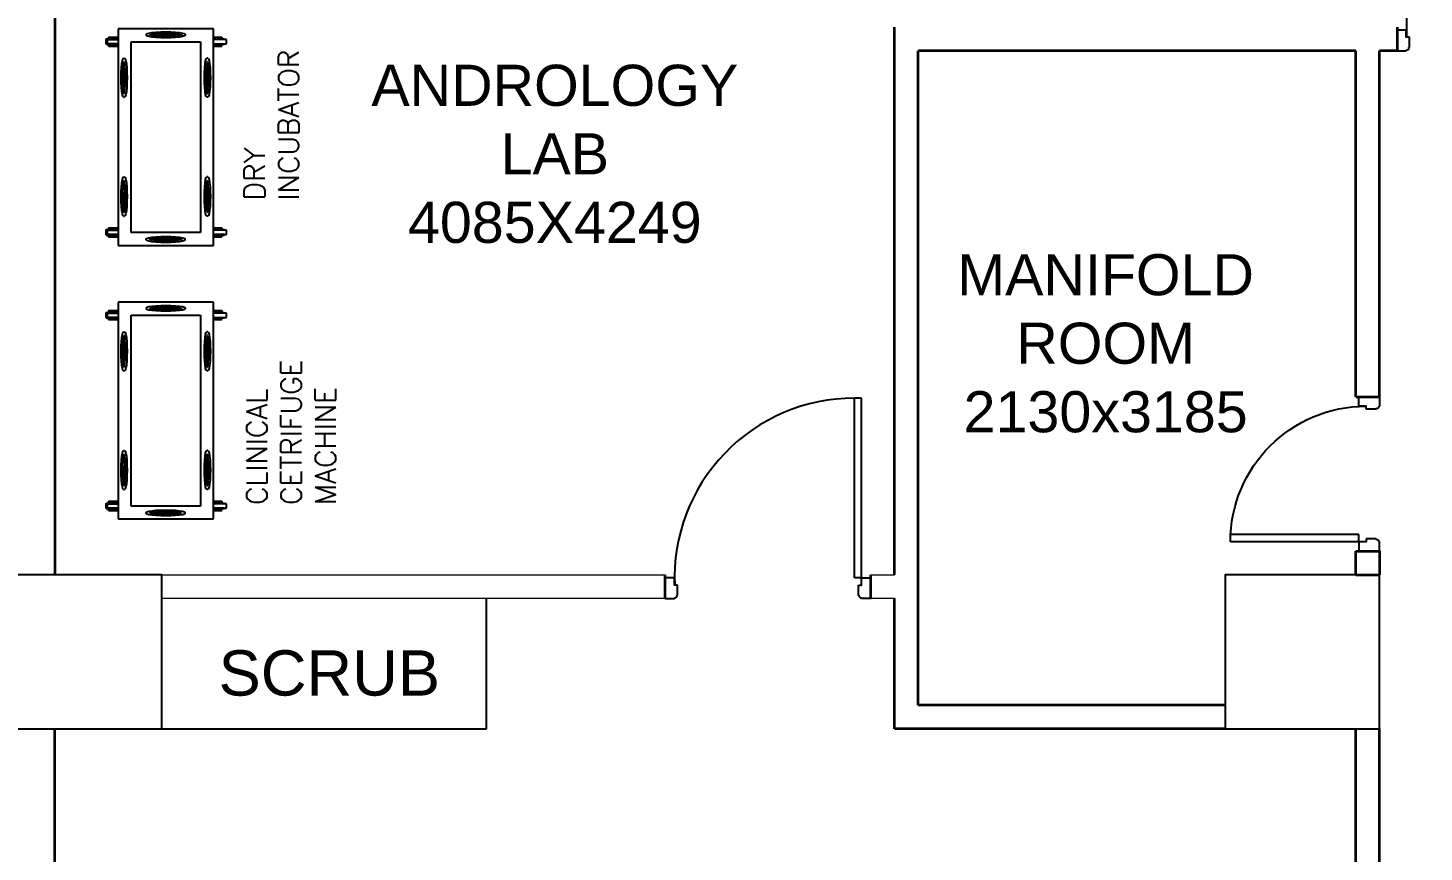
# Model space of a CAD drawing. Extents: x 3485972 to 3601240, y -673889 to -591207.
# Drawn here: x 3492614 to 3499408, y -602905 to -598894 of the extents above; entities that cross this region are included whole.
import ezdxf

# ---------------------------------------------------------------- set-up
doc = ezdxf.new("R2010")
doc.units = 0
doc.header["$LTSCALE"] = 6
doc.header["$MEASUREMENT"] = 0
for name, color, linetype in [('COL', 5, 'CONTINUOUS'), ('DOOR', 44, 'CONTINUOUS'), ('equipment desc', 50, 'CONTINUOUS'), ('furniture', 33, 'CONTINUOUS'), ('medical equipment', 4, 'CONTINUOUS'), ('TEXT', 181, 'CONTINUOUS')]:
    doc.layers.add(name, color=color, linetype=linetype)
doc.layers.add('WALL', color=8, linetype='CONTINUOUS', lineweight=35)
doc.styles.add('ARIAL', font='arial.ttf')
doc.styles.get("Standard").update_dxf_attribs({"font": 'SIMPLEX'})

# ---------------------------------------------------------------- blocks, each defined once
blk = doc.blocks.new('A$C19B8274B')
at = {"layer": 'DOOR'}
for p, q in [((-45, 925), (-80, 925)), ((-80, 50), (-80, 925)), ((-45, 50), (-45, 925)), ((-45, 50), (-80, 50)), ((-955, -50), (-955, -47.5)), ((-940, -35), (-942.5, -35)), ((-60, -35), (-57.5, -35)), ((-45, -50), (-45, -47.5))]:
    blk.add_line(p, q, dxfattribs=at)
for points in [[(-940, 15), (-955, 15), (-955, 50), (-1000, 50), (-1000, -50), (-955, -50)], [(-940, -35), (-940, 15)], [(-60, 15), (-45, 15), (-45, 50), (0, 50), (0, -50), (-45, -50)], [(-60, -35), (-60, 15)]]:
    blk.add_lwpolyline(points, dxfattribs=at)
at = {"layer": 'DOOR', "color": 145}
blk.add_arc((-80, 50), 875, 90, 182.29244, dxfattribs=at)
at = {"layer": 'DOOR'}
for centre, start, end in [((-955, -35), 270, 0), ((-45, -35), 180, 270)]:
    blk.add_arc(centre, 12.5, start, end, dxfattribs=at)
blk = doc.blocks.new('750')
at = {"layer": 'DOOR'}
for p, q in [((-50, 705), (-47.5, 705)), ((-35, 690), (-35, 692.5)), ((50, 45), (50, 80)), ((50, 80), (675, 80)), ((675, 45), (675, 80)), ((-50, 45), (-47.5, 45)), ((-35, 60), (-35, 57.5)), ((50, 45), (675, 45))]:
    blk.add_line(p, q, dxfattribs=at)
for points in [[(15, 690), (15, 705), (50, 705), (50, 750), (-50, 750), (-50, 705)], [(-35, 690), (15, 690)], [(15, 60), (15, 45), (50, 45), (50, 0), (-50, 0), (-50, 45)], [(-35, 60), (15, 60)]]:
    blk.add_lwpolyline(points, dxfattribs=at)
for centre, start, end in [((-35, 705), 180, 270), ((-35, 45), 90, 180)]:
    blk.add_arc(centre, 12.5, start, end, dxfattribs=at)
at = {"layer": 'DOOR', "color": 145}
blk.add_arc((15, 45), 660, 0, 90, dxfattribs=at)

msp = doc.modelspace()

# ---------------------------------------------------------------- linework, layer by layer
at = {"layer": 'COL'}
for points in [[(3492515.7, -602305), (3493265.7, -602305), (3493265.7, -601555), (3492515.7, -601555)], [(3499190.7, -602305), (3499190.7, -601555), (3498440.7, -601555), (3498440.7, -602305)]]:
    msp.add_lwpolyline(points, close=True, dxfattribs=at)
at = {"layer": 'furniture', "linetype": 'Continuous'}
for p, q in [((3494845.7, -602305), (3494845.7, -601670)), ((3493265.7, -602305), (3494845.7, -602305))]:
    msp.add_line(p, q, dxfattribs=at)
at = {"layer": 'medical equipment'}
for p, q in [((3493006.5, -598938.6), (3493006.5, -598947.5)), ((3493006.5, -598938.6), (3493052.9, -598938.6)), ((3493516.9, -598898.5), (3493052.9, -598898.5)), ((3493052.9, -598898.5), (3493052.9, -598938.6)), ((3493052.9, -598938.6), (3493052.9, -598947.5)), ((3493189.8, -598925.2), (3493193.1, -598922.2)), ((3493189.8, -598925.2), (3493189.8, -598930.5)), ((3493193.1, -598933.5), (3493189.8, -598930.5)), ((3493193.1, -598922.2), (3493202.5, -598919.3)), ((3493202.5, -598936.4), (3493193.1, -598933.5)), ((3493202.5, -598919.3), (3493217.6, -598916.8)), ((3493217.6, -598938.8), (3493202.5, -598936.4)), ((3493205.8, -598930.5), (3493208.5, -598927.9)), ((3493208.5, -598927.9), (3493208.7, -598927.8)), ((3493208.7, -598927.8), (3493216.4, -598925.5)), ((3493216.4, -598930.2), (3493208.7, -598927.8)), ((3493216.4, -598925.5), (3493218.2, -598925.2)), ((3493229, -598932.2), (3493216.4, -598930.2)), ((3493217.6, -598916.8), (3493237.3, -598915)), ((3493237.3, -598940.7), (3493217.6, -598938.8)), ((3493218.2, -598925.2), (3493229, -598923.5)), ((3493229, -598927), (3493218.2, -598925.2)), ((3493229, -598923.5), (3493245.3, -598921.9)), ((3493245.3, -598928.6), (3493229, -598927)), ((3493245.3, -598933.8), (3493229, -598932.2)), ((3493237.3, -598915), (3493260.3, -598913.8)), ((3493260.3, -598941.9), (3493237.3, -598940.7)), ((3493245.3, -598921.9), (3493264.4, -598920.9)), ((3493264.4, -598929.5), (3493245.3, -598928.6)), ((3493264.4, -598934.8), (3493245.3, -598933.8)), ((3493260.3, -598913.8), (3493284.9, -598913.4)), ((3493264.4, -598920.9), (3493284.9, -598920.6)), ((3493284.9, -598929.9), (3493264.4, -598929.5)), ((3493284.9, -598935.1), (3493264.4, -598934.8)), ((3493284.9, -598913.4), (3493309.5, -598913.8)), ((3493284.9, -598920.6), (3493305.3, -598920.9)), ((3493305.3, -598929.5), (3493284.9, -598929.9)), ((3493305.3, -598934.8), (3493284.9, -598935.1)), ((3493305.3, -598920.9), (3493324.4, -598921.9)), ((3493324.4, -598928.6), (3493305.3, -598929.5)), ((3493324.4, -598933.8), (3493305.3, -598934.8)), ((3493309.5, -598913.8), (3493332.4, -598915)), ((3493332.4, -598940.7), (3493309.5, -598941.9)), ((3493324.4, -598921.9), (3493340.8, -598923.5)), ((3493340.8, -598927), (3493324.4, -598928.6)), ((3493340.8, -598932.2), (3493324.4, -598933.8)), ((3493332.4, -598915), (3493352.1, -598916.8)), ((3493352.1, -598938.8), (3493332.4, -598940.7)), ((3493340.8, -598923.5), (3493351.6, -598925.2)), ((3493351.6, -598925.2), (3493340.8, -598927)), ((3493353.4, -598930.2), (3493340.8, -598932.2)), ((3493351.6, -598925.2), (3493353.4, -598925.5)), ((3493352.1, -598916.8), (3493367.2, -598919.3)), ((3493367.2, -598936.4), (3493352.1, -598938.8)), ((3493353.4, -598925.5), (3493361.1, -598927.8)), ((3493361.1, -598927.8), (3493353.4, -598930.2)), ((3493361.1, -598927.8), (3493361.3, -598927.9)), ((3493361.3, -598927.9), (3493364, -598930.5)), ((3493367.2, -598919.3), (3493376.7, -598922.2)), ((3493376.7, -598933.5), (3493367.2, -598936.4)), ((3493376.7, -598922.2), (3493379.9, -598925.2)), ((3493379.9, -598930.5), (3493376.7, -598933.5)), ((3493379.9, -598925.2), (3493379.9, -598930.5)), ((3493516.9, -598938.6), (3493516.9, -598898.5)), ((3493516.9, -598947.5), (3493516.9, -598938.6)), ((3493516.9, -598938.6), (3493557.5, -598938.6)), ((3493557.5, -598938.6), (3493557.5, -598947.5)), ((3492995.2, -598974), (3492995.2, -598947.5)), ((3492995.2, -598947.5), (3493006.5, -598947.5)), ((3492995.2, -598974), (3493006.5, -598974)), ((3493000.2, -598951.3), (3493000.2, -598972.4)), ((3493000.2, -598951.3), (3493052.9, -598951.3)), ((3493052.9, -598972.4), (3493000.2, -598972.4)), ((3493052.9, -598947.5), (3493006.5, -598947.5)), ((3493006.5, -598982.9), (3493006.5, -598974)), ((3493006.5, -598974), (3493052.9, -598974)), ((3493006.5, -598982.9), (3493052.9, -598982.9)), ((3493052.9, -598947.5), (3493052.9, -598951.3)), ((3493052.9, -598951.3), (3493052.9, -598972.4)), ((3493052.9, -598972.4), (3493052.9, -598974)), ((3493052.9, -598974), (3493052.9, -598982.9)), ((3493052.9, -598982.9), (3493052.9, -599866.5)), ((3493116.2, -598961.8), (3493453.6, -598961.8)), ((3493116.2, -599889.7), (3493116.2, -598961.8)), ((3493284.9, -598942.3), (3493260.3, -598941.9)), ((3493309.5, -598941.9), (3493284.9, -598942.3)), ((3493453.6, -598961.8), (3493453.6, -599889.7)), ((3493516.9, -598951.3), (3493516.9, -598947.5)), ((3493557.5, -598947.5), (3493516.9, -598947.5)), ((3493516.9, -598972.4), (3493516.9, -598951.3)), ((3493568.8, -598951.3), (3493516.9, -598951.3)), ((3493516.9, -598974), (3493516.9, -598972.4)), ((3493516.9, -598972.4), (3493568.8, -598972.4)), ((3493516.9, -598982.9), (3493516.9, -598974)), ((3493516.9, -598974), (3493557.5, -598974)), ((3493516.9, -599866.5), (3493516.9, -598982.9)), ((3493516.9, -598982.9), (3493557.5, -598982.9)), ((3493557.5, -598947.5), (3493568.8, -598947.5)), ((3493557.5, -598982.9), (3493557.5, -598974)), ((3493557.5, -598974), (3493568.8, -598974)), ((3493568.8, -598951.3), (3493568.8, -598947.5)), ((3493580.1, -598951.3), (3493568.8, -598951.3)), ((3493568.8, -598974), (3493568.8, -598972.4)), ((3493568.8, -598972.4), (3493580.1, -598972.4)), ((3493580.1, -598972.4), (3493580.1, -598951.3)), ((3493069.3, -599089.2), (3493071.2, -599069.5)), ((3493071.2, -599069.5), (3493073.7, -599054.5)), ((3493073.7, -599054.5), (3493076.5, -599045)), ((3493076.5, -599045), (3493079.6, -599041.8)), ((3493077.8, -599080.9), (3493079.6, -599070.1)), ((3493079.6, -599041.8), (3493084.8, -599041.8)), ((3493079.6, -599070.1), (3493079.9, -599068.3)), ((3493079.6, -599070.1), (3493081.3, -599080.9)), ((3493079.9, -599068.3), (3493082.2, -599060.6)), ((3493082.2, -599060.6), (3493082.3, -599060.4)), ((3493084.5, -599068.3), (3493082.2, -599060.6)), ((3493084.8, -599057.7), (3493082.3, -599060.4)), ((3493084.5, -599068.3), (3493086.6, -599080.9)), ((3493084.8, -599041.8), (3493087.9, -599045)), ((3493087.9, -599045), (3493090.7, -599054.5)), ((3493090.7, -599054.5), (3493093.2, -599069.5)), ((3493093.2, -599069.5), (3493095.1, -599089.2)), ((3493474.7, -599089.2), (3493476.6, -599069.5)), ((3493476.6, -599069.5), (3493479, -599054.5)), ((3493479, -599054.5), (3493481.9, -599045)), ((3493481.9, -599045), (3493484.9, -599041.8)), ((3493485.2, -599068.3), (3493483.2, -599080.9)), ((3493490.2, -599041.8), (3493484.9, -599041.8)), ((3493487.5, -599060.4), (3493484.9, -599057.7)), ((3493487.6, -599060.6), (3493485.2, -599068.3)), ((3493487.5, -599060.4), (3493487.6, -599060.6)), ((3493487.6, -599060.6), (3493489.9, -599068.3)), ((3493490.2, -599070.1), (3493488.4, -599080.9)), ((3493490.2, -599070.1), (3493489.9, -599068.3)), ((3493490.2, -599041.8), (3493493.2, -599045)), ((3493491.9, -599080.9), (3493490.2, -599070.1)), ((3493493.2, -599045), (3493496.1, -599054.5)), ((3493496.1, -599054.5), (3493498.6, -599069.5)), ((3493498.6, -599069.5), (3493500.4, -599089.2)), ((3493067.7, -599136.8), (3493068.1, -599112.2)), ((3493068.1, -599161.4), (3493067.7, -599136.8)), ((3493068.1, -599112.2), (3493069.3, -599089.2)), ((3493075.3, -599116.3), (3493074.9, -599136.8)), ((3493074.9, -599136.8), (3493075.3, -599157.3)), ((3493076.3, -599097.3), (3493075.3, -599116.3)), ((3493077.8, -599080.9), (3493076.3, -599097.3)), ((3493082.9, -599097.3), (3493081.3, -599080.9)), ((3493082.9, -599097.3), (3493083.9, -599116.3)), ((3493083.9, -599116.3), (3493084.2, -599136.8)), ((3493083.9, -599157.3), (3493084.2, -599136.8)), ((3493088.2, -599097.3), (3493086.6, -599080.9)), ((3493088.2, -599097.3), (3493089.1, -599116.3)), ((3493089.1, -599116.3), (3493089.5, -599136.8)), ((3493089.1, -599157.3), (3493089.5, -599136.8)), ((3493095.1, -599089.2), (3493096.3, -599112.2)), ((3493096.3, -599112.2), (3493096.7, -599136.8)), ((3493096.7, -599136.8), (3493096.3, -599161.4)), ((3493473.1, -599136.8), (3493473.5, -599112.2)), ((3493473.5, -599161.4), (3493473.1, -599136.8)), ((3493473.5, -599112.2), (3493474.7, -599089.2)), ((3493480.6, -599116.3), (3493480.3, -599136.8)), ((3493480.3, -599136.8), (3493480.6, -599157.3)), ((3493481.6, -599097.3), (3493480.6, -599116.3)), ((3493483.2, -599080.9), (3493481.6, -599097.3)), ((3493485.9, -599116.3), (3493485.5, -599136.8)), ((3493485.5, -599136.8), (3493485.9, -599157.3)), ((3493486.8, -599097.3), (3493485.9, -599116.3)), ((3493488.4, -599080.9), (3493486.8, -599097.3)), ((3493491.9, -599080.9), (3493493.5, -599097.3)), ((3493494.5, -599116.3), (3493493.5, -599097.3)), ((3493494.8, -599136.8), (3493494.5, -599116.3)), ((3493494.5, -599157.3), (3493494.8, -599136.8)), ((3493500.4, -599089.2), (3493501.6, -599112.2)), ((3493501.6, -599112.2), (3493502, -599136.8)), ((3493502, -599136.8), (3493501.6, -599161.4)), ((3493069.3, -599184.4), (3493068.1, -599161.4)), ((3493071.2, -599204), (3493069.3, -599184.4)), ((3493073.7, -599219.1), (3493071.2, -599204)), ((3493075.3, -599157.3), (3493076.3, -599176.3)), ((3493076.3, -599176.3), (3493077.8, -599192.7)), ((3493077.8, -599192.7), (3493079.6, -599203.5)), ((3493079.6, -599203.5), (3493081.3, -599192.7)), ((3493079.6, -599203.5), (3493079.9, -599205.3)), ((3493079.9, -599205.3), (3493082.2, -599213)), ((3493081.3, -599192.7), (3493082.9, -599176.3)), ((3493084.5, -599205.3), (3493082.2, -599213)), ((3493082.2, -599213), (3493082.3, -599213.2)), ((3493082.3, -599213.2), (3493084.8, -599215.9)), ((3493082.9, -599176.3), (3493083.9, -599157.3)), ((3493084.5, -599205.3), (3493086.6, -599192.7)), ((3493086.6, -599192.7), (3493088.2, -599176.3)), ((3493088.2, -599176.3), (3493089.1, -599157.3)), ((3493093.2, -599204), (3493090.7, -599219.1)), ((3493095.1, -599184.4), (3493093.2, -599204)), ((3493096.3, -599161.4), (3493095.1, -599184.4)), ((3493474.7, -599184.4), (3493473.5, -599161.4)), ((3493476.6, -599204), (3493474.7, -599184.4)), ((3493479, -599219.1), (3493476.6, -599204)), ((3493480.6, -599157.3), (3493481.6, -599176.3)), ((3493481.6, -599176.3), (3493483.2, -599192.7)), ((3493483.2, -599192.7), (3493485.2, -599205.3)), ((3493484.9, -599215.9), (3493487.5, -599213.2)), ((3493487.6, -599213), (3493485.2, -599205.3)), ((3493485.9, -599157.3), (3493486.8, -599176.3)), ((3493486.8, -599176.3), (3493488.4, -599192.7)), ((3493487.5, -599213.2), (3493487.6, -599213)), ((3493487.6, -599213), (3493489.9, -599205.3)), ((3493488.4, -599192.7), (3493490.2, -599203.5)), ((3493489.9, -599205.3), (3493490.2, -599203.5)), ((3493490.2, -599203.5), (3493491.9, -599192.7)), ((3493491.9, -599192.7), (3493493.5, -599176.3)), ((3493493.5, -599176.3), (3493494.5, -599157.3)), ((3493498.6, -599204), (3493496.1, -599219.1)), ((3493500.4, -599184.4), (3493498.6, -599204)), ((3493501.6, -599161.4), (3493500.4, -599184.4)), ((3493076.5, -599228.6), (3493073.7, -599219.1)), ((3493079.6, -599231.8), (3493076.5, -599228.6)), ((3493079.6, -599231.8), (3493084.8, -599231.8)), ((3493087.9, -599228.6), (3493084.8, -599231.8)), ((3493090.7, -599219.1), (3493087.9, -599228.6)), ((3493481.9, -599228.6), (3493479, -599219.1)), ((3493484.9, -599231.8), (3493481.9, -599228.6)), ((3493490.2, -599231.8), (3493484.9, -599231.8)), ((3493493.2, -599228.6), (3493490.2, -599231.8)), ((3493496.1, -599219.1), (3493493.2, -599228.6)), ((3493076.5, -599622.9), (3493079.6, -599619.7)), ((3493079.6, -599619.7), (3493084.8, -599619.7)), ((3493084.8, -599619.7), (3493087.9, -599622.9)), ((3493481.9, -599622.9), (3493484.9, -599619.7)), ((3493490.2, -599619.7), (3493484.9, -599619.7)), ((3493490.2, -599619.7), (3493493.2, -599622.9)), ((3493068.1, -599690.1), (3493069.3, -599667.2)), ((3493069.3, -599667.2), (3493071.2, -599647.5)), ((3493071.2, -599647.5), (3493073.7, -599632.4)), ((3493073.7, -599632.4), (3493076.5, -599622.9)), ((3493075.3, -599694.3), (3493076.3, -599675.2)), ((3493076.3, -599675.2), (3493077.8, -599658.8)), ((3493079.6, -599648), (3493077.8, -599658.8)), ((3493079.9, -599646.2), (3493079.6, -599648)), ((3493081.3, -599658.8), (3493079.6, -599648)), ((3493079.9, -599646.2), (3493082.2, -599638.5)), ((3493081.3, -599658.8), (3493082.9, -599675.2)), ((3493082.2, -599638.5), (3493082.3, -599638.3)), ((3493084.5, -599646.2), (3493082.2, -599638.5)), ((3493084.8, -599635.7), (3493082.3, -599638.3)), ((3493082.9, -599675.2), (3493083.9, -599694.3)), ((3493086.6, -599658.8), (3493084.5, -599646.2)), ((3493086.6, -599658.8), (3493088.2, -599675.2)), ((3493087.9, -599622.9), (3493090.7, -599632.4)), ((3493088.2, -599675.2), (3493089.1, -599694.3)), ((3493090.7, -599632.4), (3493093.2, -599647.5)), ((3493093.2, -599647.5), (3493095.1, -599667.2)), ((3493095.1, -599667.2), (3493096.3, -599690.1)), ((3493473.5, -599690.1), (3493474.7, -599667.2)), ((3493474.7, -599667.2), (3493476.6, -599647.5)), ((3493476.6, -599647.5), (3493479, -599632.4)), ((3493479, -599632.4), (3493481.9, -599622.9)), ((3493481.6, -599675.2), (3493480.6, -599694.3)), ((3493483.2, -599658.8), (3493481.6, -599675.2)), ((3493483.2, -599658.8), (3493485.2, -599646.2)), ((3493484.9, -599635.7), (3493487.5, -599638.3)), ((3493485.2, -599646.2), (3493487.6, -599638.5)), ((3493486.8, -599675.2), (3493485.9, -599694.3)), ((3493488.4, -599658.8), (3493486.8, -599675.2)), ((3493487.6, -599638.5), (3493487.5, -599638.3)), ((3493489.9, -599646.2), (3493487.6, -599638.5)), ((3493488.4, -599658.8), (3493490.2, -599648)), ((3493490.2, -599648), (3493489.9, -599646.2)), ((3493491.9, -599658.8), (3493490.2, -599648)), ((3493493.5, -599675.2), (3493491.9, -599658.8)), ((3493493.2, -599622.9), (3493496.1, -599632.4)), ((3493493.5, -599675.2), (3493494.5, -599694.3)), ((3493496.1, -599632.4), (3493498.6, -599647.5)), ((3493498.6, -599647.5), (3493500.4, -599667.2)), ((3493500.4, -599667.2), (3493501.6, -599690.1)), ((3493067.7, -599714.7), (3493068.1, -599690.1)), ((3493068.1, -599739.4), (3493067.7, -599714.7)), ((3493069.3, -599762.3), (3493068.1, -599739.4)), ((3493075.3, -599694.3), (3493074.9, -599714.7)), ((3493074.9, -599714.7), (3493075.3, -599735.2)), ((3493075.3, -599735.2), (3493076.3, -599754.3)), ((3493076.3, -599754.3), (3493077.8, -599770.7)), ((3493082.9, -599754.3), (3493081.3, -599770.7)), ((3493083.9, -599735.2), (3493082.9, -599754.3)), ((3493083.9, -599694.3), (3493084.2, -599714.7)), ((3493084.2, -599714.7), (3493083.9, -599735.2)), ((3493088.2, -599754.3), (3493086.6, -599770.7)), ((3493089.1, -599735.2), (3493088.2, -599754.3)), ((3493089.1, -599694.3), (3493089.5, -599714.7)), ((3493089.5, -599714.7), (3493089.1, -599735.2)), ((3493096.3, -599739.4), (3493095.1, -599762.3)), ((3493096.3, -599690.1), (3493096.7, -599714.7)), ((3493096.7, -599714.7), (3493096.3, -599739.4)), ((3493473.1, -599714.7), (3493473.5, -599690.1)), ((3493473.5, -599739.4), (3493473.1, -599714.7)), ((3493474.7, -599762.3), (3493473.5, -599739.4)), ((3493480.6, -599694.3), (3493480.3, -599714.7)), ((3493480.6, -599735.2), (3493480.3, -599714.7)), ((3493481.6, -599754.3), (3493480.6, -599735.2)), ((3493483.2, -599770.7), (3493481.6, -599754.3)), ((3493485.9, -599694.3), (3493485.5, -599714.7)), ((3493485.9, -599735.2), (3493485.5, -599714.7)), ((3493486.8, -599754.3), (3493485.9, -599735.2)), ((3493488.4, -599770.7), (3493486.8, -599754.3)), ((3493491.9, -599770.7), (3493493.5, -599754.3)), ((3493494.5, -599735.2), (3493493.5, -599754.3)), ((3493494.5, -599694.3), (3493494.8, -599714.7)), ((3493494.5, -599735.2), (3493494.8, -599714.7)), ((3493501.6, -599739.4), (3493500.4, -599762.3)), ((3493501.6, -599690.1), (3493502, -599714.7)), ((3493502, -599714.7), (3493501.6, -599739.4)), ((3493071.2, -599782), (3493069.3, -599762.3)), ((3493073.7, -599797.1), (3493071.2, -599782)), ((3493076.5, -599806.5), (3493073.7, -599797.1)), ((3493079.6, -599809.8), (3493076.5, -599806.5)), ((3493079.6, -599781.5), (3493077.8, -599770.7)), ((3493081.3, -599770.7), (3493079.6, -599781.5)), ((3493079.9, -599783.2), (3493079.6, -599781.5)), ((3493079.6, -599809.8), (3493084.8, -599809.8)), ((3493082.2, -599790.9), (3493079.9, -599783.2)), ((3493082.2, -599790.9), (3493084.5, -599783.2)), ((3493082.3, -599791.1), (3493082.2, -599790.9)), ((3493082.3, -599791.1), (3493084.8, -599793.8)), ((3493086.6, -599770.7), (3493084.5, -599783.2)), ((3493087.9, -599806.5), (3493084.8, -599809.8)), ((3493090.7, -599797.1), (3493087.9, -599806.5)), ((3493093.2, -599782), (3493090.7, -599797.1)), ((3493095.1, -599762.3), (3493093.2, -599782)), ((3493476.6, -599782), (3493474.7, -599762.3)), ((3493479, -599797.1), (3493476.6, -599782)), ((3493481.9, -599806.5), (3493479, -599797.1)), ((3493484.9, -599809.8), (3493481.9, -599806.5)), ((3493485.2, -599783.2), (3493483.2, -599770.7)), ((3493487.5, -599791.1), (3493484.9, -599793.8)), ((3493490.2, -599809.8), (3493484.9, -599809.8)), ((3493485.2, -599783.2), (3493487.6, -599790.9)), ((3493487.6, -599790.9), (3493487.5, -599791.1)), ((3493489.9, -599783.2), (3493487.6, -599790.9)), ((3493490.2, -599781.5), (3493488.4, -599770.7)), ((3493490.2, -599781.5), (3493489.9, -599783.2)), ((3493491.9, -599770.7), (3493490.2, -599781.5)), ((3493493.2, -599806.5), (3493490.2, -599809.8)), ((3493496.1, -599797.1), (3493493.2, -599806.5)), ((3493498.6, -599782), (3493496.1, -599797.1)), ((3493500.4, -599762.3), (3493498.6, -599782)), ((3492995.2, -599902), (3492995.2, -599875.4)), ((3492995.2, -599875.4), (3493006.5, -599875.4)), ((3493000.2, -599879.2), (3493000.2, -599900.3)), ((3493000.2, -599879.2), (3493052.9, -599879.2)), ((3493006.5, -599866.5), (3493006.5, -599875.4)), ((3493006.5, -599866.5), (3493052.9, -599866.5)), ((3493052.9, -599875.4), (3493006.5, -599875.4)), ((3493052.9, -599866.5), (3493052.9, -599875.4)), ((3493052.9, -599875.4), (3493052.9, -599879.2)), ((3493052.9, -599879.2), (3493052.9, -599900.3)), ((3493453.6, -599889.7), (3493116.2, -599889.7)), ((3493516.9, -599875.4), (3493516.9, -599866.5)), ((3493516.9, -599866.5), (3493557.5, -599866.5)), ((3493516.9, -599879.2), (3493516.9, -599875.4)), ((3493557.5, -599875.4), (3493516.9, -599875.4)), ((3493516.9, -599900.3), (3493516.9, -599879.2)), ((3493568.8, -599879.2), (3493516.9, -599879.2)), ((3493557.5, -599866.5), (3493557.5, -599875.4)), ((3493557.5, -599875.4), (3493568.8, -599875.4)), ((3493568.8, -599879.2), (3493568.8, -599875.4)), ((3493580.1, -599879.2), (3493568.8, -599879.2)), ((3493580.1, -599900.3), (3493580.1, -599879.2)), ((3492995.2, -599902), (3493006.5, -599902)), ((3493052.9, -599900.3), (3493000.2, -599900.3)), ((3493006.5, -599910.8), (3493006.5, -599902)), ((3493006.5, -599902), (3493052.9, -599902)), ((3493006.5, -599910.8), (3493052.9, -599910.8)), ((3493052.9, -599900.3), (3493052.9, -599902)), ((3493052.9, -599902), (3493052.9, -599910.8)), ((3493052.9, -599910.8), (3493052.9, -599953)), ((3493052.9, -599953), (3493516.9, -599953)), ((3493189.8, -599921.1), (3493193.1, -599918)), ((3493189.8, -599926.3), (3493189.8, -599921.1)), ((3493193.1, -599929.4), (3493189.8, -599926.3)), ((3493193.1, -599918), (3493202.5, -599915.1)), ((3493202.5, -599932.2), (3493193.1, -599929.4)), ((3493202.5, -599915.1), (3493217.6, -599912.7)), ((3493217.6, -599934.7), (3493202.5, -599932.2)), ((3493208.5, -599923.6), (3493205.8, -599921.1)), ((3493208.7, -599923.7), (3493208.5, -599923.6)), ((3493208.7, -599923.7), (3493216.4, -599921.4)), ((3493216.4, -599926), (3493208.7, -599923.7)), ((3493229, -599919.3), (3493216.4, -599921.4)), ((3493218.2, -599926.3), (3493216.4, -599926)), ((3493217.6, -599912.7), (3493237.3, -599910.8)), ((3493237.3, -599936.6), (3493217.6, -599934.7)), ((3493229, -599924.5), (3493218.2, -599926.3)), ((3493229, -599928.1), (3493218.2, -599926.3)), ((3493245.3, -599917.7), (3493229, -599919.3)), ((3493245.3, -599923), (3493229, -599924.5)), ((3493245.3, -599929.6), (3493229, -599928.1)), ((3493237.3, -599910.8), (3493260.3, -599909.6)), ((3493260.3, -599937.8), (3493237.3, -599936.6)), ((3493245.3, -599917.7), (3493264.4, -599916.7)), ((3493245.3, -599923), (3493264.4, -599922)), ((3493245.3, -599929.6), (3493264.4, -599930.6)), ((3493260.3, -599909.6), (3493284.9, -599909.2)), ((3493284.9, -599938.2), (3493260.3, -599937.8)), ((3493264.4, -599916.7), (3493284.9, -599916.4)), ((3493264.4, -599922), (3493284.9, -599921.6)), ((3493264.4, -599930.6), (3493284.9, -599931)), ((3493284.9, -599909.2), (3493309.5, -599909.6)), ((3493284.9, -599916.4), (3493305.3, -599916.7)), ((3493284.9, -599921.6), (3493305.3, -599922)), ((3493305.3, -599930.6), (3493284.9, -599931)), ((3493309.5, -599937.8), (3493284.9, -599938.2)), ((3493305.3, -599916.7), (3493324.4, -599917.7)), ((3493305.3, -599922), (3493324.4, -599923)), ((3493305.3, -599930.6), (3493324.4, -599929.6)), ((3493309.5, -599909.6), (3493332.4, -599910.8)), ((3493332.4, -599936.6), (3493309.5, -599937.8)), ((3493324.4, -599917.7), (3493340.8, -599919.3)), ((3493324.4, -599923), (3493340.8, -599924.5)), ((3493340.8, -599928.1), (3493324.4, -599929.6)), ((3493332.4, -599910.8), (3493352.1, -599912.7)), ((3493352.1, -599934.7), (3493332.4, -599936.6)), ((3493340.8, -599919.3), (3493353.4, -599921.4)), ((3493340.8, -599924.5), (3493351.6, -599926.3)), ((3493351.6, -599926.3), (3493340.8, -599928.1)), ((3493353.4, -599926), (3493351.6, -599926.3)), ((3493352.1, -599912.7), (3493367.2, -599915.1)), ((3493367.2, -599932.2), (3493352.1, -599934.7)), ((3493361.1, -599923.7), (3493353.4, -599921.4)), ((3493361.1, -599923.7), (3493353.4, -599926)), ((3493361.3, -599923.6), (3493361.1, -599923.7)), ((3493361.3, -599923.6), (3493364, -599921.1)), ((3493367.2, -599915.1), (3493376.7, -599918)), ((3493376.7, -599929.4), (3493367.2, -599932.2)), ((3493376.7, -599918), (3493379.9, -599921.1)), ((3493379.9, -599926.3), (3493376.7, -599929.4)), ((3493379.9, -599926.3), (3493379.9, -599921.1)), ((3493516.9, -599902), (3493516.9, -599900.3)), ((3493568.8, -599900.3), (3493516.9, -599900.3)), ((3493516.9, -599910.8), (3493516.9, -599902)), ((3493516.9, -599902), (3493557.5, -599902)), ((3493516.9, -599953), (3493516.9, -599910.8)), ((3493516.9, -599910.8), (3493557.5, -599910.8)), ((3493557.5, -599910.8), (3493557.5, -599902)), ((3493557.5, -599902), (3493568.8, -599902)), ((3493568.8, -599902), (3493568.8, -599900.3)), ((3493568.8, -599900.3), (3493580.1, -599900.3)), ((3493516.9, -600229.6), (3493052.9, -600229.6)), ((3493052.9, -600229.6), (3493052.9, -600269.7)), ((3493516.9, -600269.7), (3493516.9, -600229.6)), ((3492995.2, -600305.1), (3492995.2, -600278.5)), ((3492995.2, -600278.5), (3493006.5, -600278.5)), ((3493000.2, -600282.3), (3493000.2, -600303.4)), ((3493000.2, -600282.3), (3493052.9, -600282.3)), ((3493006.5, -600269.7), (3493006.5, -600278.5)), ((3493006.5, -600269.7), (3493052.9, -600269.7)), ((3493052.9, -600278.5), (3493006.5, -600278.5)), ((3493052.9, -600269.7), (3493052.9, -600278.5)), ((3493052.9, -600278.5), (3493052.9, -600282.3)), ((3493052.9, -600282.3), (3493052.9, -600303.4)), ((3493116.2, -600292.9), (3493453.6, -600292.9)), ((3493116.2, -601220.8), (3493116.2, -600292.9)), ((3493189.8, -600256.3), (3493193.1, -600253.2)), ((3493189.8, -600256.3), (3493189.8, -600261.5)), ((3493193.1, -600264.6), (3493189.8, -600261.5)), ((3493193.1, -600253.2), (3493202.5, -600250.4)), ((3493202.5, -600267.4), (3493193.1, -600264.6)), ((3493202.5, -600250.4), (3493217.6, -600247.9)), ((3493217.6, -600269.9), (3493202.5, -600267.4)), ((3493205.8, -600261.5), (3493208.5, -600259)), ((3493208.5, -600259), (3493208.7, -600258.9)), ((3493208.7, -600258.9), (3493216.4, -600256.6)), ((3493216.4, -600261.2), (3493208.7, -600258.9)), ((3493216.4, -600256.6), (3493218.2, -600256.3)), ((3493229, -600263.3), (3493216.4, -600261.2)), ((3493217.6, -600247.9), (3493237.3, -600246)), ((3493237.3, -600271.8), (3493217.6, -600269.9)), ((3493218.2, -600256.3), (3493229, -600254.5)), ((3493229, -600258), (3493218.2, -600256.3)), ((3493229, -600254.5), (3493245.3, -600253)), ((3493245.3, -600259.6), (3493229, -600258)), ((3493245.3, -600264.8), (3493229, -600263.3)), ((3493237.3, -600246), (3493260.3, -600244.8)), ((3493260.3, -600273), (3493237.3, -600271.8)), ((3493245.3, -600253), (3493264.4, -600252)), ((3493264.4, -600260.6), (3493245.3, -600259.6)), ((3493264.4, -600265.8), (3493245.3, -600264.8)), ((3493260.3, -600244.8), (3493284.9, -600244.4)), ((3493284.9, -600273.4), (3493260.3, -600273)), ((3493264.4, -600252), (3493284.9, -600251.6)), ((3493284.9, -600260.9), (3493264.4, -600260.6)), ((3493284.9, -600266.2), (3493264.4, -600265.8)), ((3493284.9, -600244.4), (3493309.5, -600244.8)), ((3493284.9, -600251.6), (3493305.3, -600252)), ((3493305.3, -600260.6), (3493284.9, -600260.9)), ((3493305.3, -600265.8), (3493284.9, -600266.2)), ((3493309.5, -600273), (3493284.9, -600273.4)), ((3493305.3, -600252), (3493324.4, -600253)), ((3493324.4, -600259.6), (3493305.3, -600260.6)), ((3493324.4, -600264.8), (3493305.3, -600265.8)), ((3493309.5, -600244.8), (3493332.4, -600246)), ((3493332.4, -600271.8), (3493309.5, -600273)), ((3493324.4, -600253), (3493340.8, -600254.5)), ((3493340.8, -600258), (3493324.4, -600259.6)), ((3493340.8, -600263.3), (3493324.4, -600264.8)), ((3493332.4, -600246), (3493352.1, -600247.9)), ((3493352.1, -600269.9), (3493332.4, -600271.8)), ((3493340.8, -600254.5), (3493351.6, -600256.3)), ((3493351.6, -600256.3), (3493340.8, -600258)), ((3493353.4, -600261.2), (3493340.8, -600263.3)), ((3493351.6, -600256.3), (3493353.4, -600256.6)), ((3493352.1, -600247.9), (3493367.2, -600250.4)), ((3493367.2, -600267.4), (3493352.1, -600269.9)), ((3493353.4, -600256.6), (3493361.1, -600258.9)), ((3493361.1, -600258.9), (3493353.4, -600261.2)), ((3493361.1, -600258.9), (3493361.3, -600259)), ((3493361.3, -600259), (3493364, -600261.5)), ((3493367.2, -600250.4), (3493376.7, -600253.2)), ((3493376.7, -600264.6), (3493367.2, -600267.4)), ((3493376.7, -600253.2), (3493379.9, -600256.3)), ((3493379.9, -600261.5), (3493376.7, -600264.6)), ((3493379.9, -600256.3), (3493379.9, -600261.5)), ((3493453.6, -600292.9), (3493453.6, -601220.8)), ((3493516.9, -600278.5), (3493516.9, -600269.7)), ((3493516.9, -600269.7), (3493557.5, -600269.7)), ((3493516.9, -600282.3), (3493516.9, -600278.5)), ((3493557.5, -600278.5), (3493516.9, -600278.5)), ((3493516.9, -600303.4), (3493516.9, -600282.3)), ((3493568.8, -600282.3), (3493516.9, -600282.3)), ((3493557.5, -600269.7), (3493557.5, -600278.5)), ((3493557.5, -600278.5), (3493568.8, -600278.5)), ((3493568.8, -600282.3), (3493568.8, -600278.5)), ((3493580.1, -600282.3), (3493568.8, -600282.3)), ((3493580.1, -600303.4), (3493580.1, -600282.3)), ((3492995.2, -600305.1), (3493006.5, -600305.1)), ((3493052.9, -600303.4), (3493000.2, -600303.4)), ((3493006.5, -600314), (3493006.5, -600305.1)), ((3493006.5, -600305.1), (3493052.9, -600305.1)), ((3493006.5, -600314), (3493052.9, -600314)), ((3493052.9, -600303.4), (3493052.9, -600305.1)), ((3493052.9, -600305.1), (3493052.9, -600314)), ((3493052.9, -600314), (3493052.9, -601197.6)), ((3493516.9, -600305.1), (3493516.9, -600303.4)), ((3493516.9, -600303.4), (3493568.8, -600303.4)), ((3493516.9, -600314), (3493516.9, -600305.1)), ((3493516.9, -600305.1), (3493557.5, -600305.1)), ((3493516.9, -601197.6), (3493516.9, -600314)), ((3493516.9, -600314), (3493557.5, -600314)), ((3493557.5, -600314), (3493557.5, -600305.1)), ((3493557.5, -600305.1), (3493568.8, -600305.1)), ((3493568.8, -600305.1), (3493568.8, -600303.4)), ((3493568.8, -600303.4), (3493580.1, -600303.4)), ((3493068.1, -600443.2), (3493069.3, -600420.3)), ((3493069.3, -600420.3), (3493071.2, -600400.6)), ((3493071.2, -600400.6), (3493073.7, -600385.5)), ((3493073.7, -600385.5), (3493076.5, -600376)), ((3493076.3, -600428.3), (3493075.3, -600447.4)), ((3493077.8, -600411.9), (3493076.3, -600428.3)), ((3493076.5, -600376), (3493079.6, -600372.8)), ((3493077.8, -600411.9), (3493079.6, -600401.1)), ((3493079.6, -600372.8), (3493084.8, -600372.8)), ((3493079.6, -600401.1), (3493079.9, -600399.4)), ((3493079.6, -600401.1), (3493081.3, -600411.9)), ((3493079.9, -600399.4), (3493082.2, -600391.6)), ((3493082.9, -600428.3), (3493081.3, -600411.9)), ((3493082.2, -600391.6), (3493082.3, -600391.5)), ((3493084.5, -600399.4), (3493082.2, -600391.6)), ((3493084.8, -600388.8), (3493082.3, -600391.5)), ((3493082.9, -600428.3), (3493083.9, -600447.4)), ((3493084.5, -600399.4), (3493086.6, -600411.9)), ((3493084.8, -600372.8), (3493087.9, -600376)), ((3493088.2, -600428.3), (3493086.6, -600411.9)), ((3493087.9, -600376), (3493090.7, -600385.5)), ((3493088.2, -600428.3), (3493089.1, -600447.4)), ((3493090.7, -600385.5), (3493093.2, -600400.6)), ((3493093.2, -600400.6), (3493095.1, -600420.3)), ((3493095.1, -600420.3), (3493096.3, -600443.2)), ((3493473.5, -600443.2), (3493474.7, -600420.3)), ((3493474.7, -600420.3), (3493476.6, -600400.6)), ((3493476.6, -600400.6), (3493479, -600385.5)), ((3493479, -600385.5), (3493481.9, -600376)), ((3493481.6, -600428.3), (3493480.6, -600447.4)), ((3493483.2, -600411.9), (3493481.6, -600428.3)), ((3493481.9, -600376), (3493484.9, -600372.8)), ((3493485.2, -600399.4), (3493483.2, -600411.9)), ((3493490.2, -600372.8), (3493484.9, -600372.8)), ((3493487.5, -600391.5), (3493484.9, -600388.8)), ((3493487.6, -600391.6), (3493485.2, -600399.4)), ((3493486.8, -600428.3), (3493485.9, -600447.4)), ((3493488.4, -600411.9), (3493486.8, -600428.3)), ((3493487.5, -600391.5), (3493487.6, -600391.6)), ((3493487.6, -600391.6), (3493489.9, -600399.4)), ((3493490.2, -600401.1), (3493488.4, -600411.9)), ((3493490.2, -600401.1), (3493489.9, -600399.4)), ((3493490.2, -600372.8), (3493493.2, -600376)), ((3493491.9, -600411.9), (3493490.2, -600401.1)), ((3493491.9, -600411.9), (3493493.5, -600428.3)), ((3493493.2, -600376), (3493496.1, -600385.5)), ((3493494.5, -600447.4), (3493493.5, -600428.3)), ((3493496.1, -600385.5), (3493498.6, -600400.6)), ((3493498.6, -600400.6), (3493500.4, -600420.3)), ((3493500.4, -600420.3), (3493501.6, -600443.2)), ((3493067.7, -600467.8), (3493068.1, -600443.2)), ((3493068.1, -600492.5), (3493067.7, -600467.8)), ((3493069.3, -600515.4), (3493068.1, -600492.5)), ((3493075.3, -600447.4), (3493074.9, -600467.8)), ((3493074.9, -600467.8), (3493075.3, -600488.3)), ((3493075.3, -600488.3), (3493076.3, -600507.4)), ((3493082.9, -600507.4), (3493083.9, -600488.3)), ((3493083.9, -600447.4), (3493084.2, -600467.8)), ((3493083.9, -600488.3), (3493084.2, -600467.8)), ((3493088.2, -600507.4), (3493089.1, -600488.3)), ((3493089.1, -600447.4), (3493089.5, -600467.8)), ((3493089.1, -600488.3), (3493089.5, -600467.8)), ((3493096.3, -600492.5), (3493095.1, -600515.4)), ((3493096.3, -600443.2), (3493096.7, -600467.8)), ((3493096.7, -600467.8), (3493096.3, -600492.5)), ((3493473.1, -600467.8), (3493473.5, -600443.2)), ((3493473.5, -600492.5), (3493473.1, -600467.8)), ((3493474.7, -600515.4), (3493473.5, -600492.5)), ((3493480.6, -600447.4), (3493480.3, -600467.8)), ((3493480.3, -600467.8), (3493480.6, -600488.3)), ((3493480.6, -600488.3), (3493481.6, -600507.4)), ((3493485.9, -600447.4), (3493485.5, -600467.8)), ((3493485.5, -600467.8), (3493485.9, -600488.3)), ((3493485.9, -600488.3), (3493486.8, -600507.4)), ((3493493.5, -600507.4), (3493494.5, -600488.3)), ((3493494.8, -600467.8), (3493494.5, -600447.4)), ((3493494.5, -600488.3), (3493494.8, -600467.8)), ((3493501.6, -600492.5), (3493500.4, -600515.4)), ((3493501.6, -600443.2), (3493502, -600467.8)), ((3493502, -600467.8), (3493501.6, -600492.5)), ((3493071.2, -600535.1), (3493069.3, -600515.4)), ((3493073.7, -600550.2), (3493071.2, -600535.1)), ((3493076.5, -600559.6), (3493073.7, -600550.2)), ((3493076.3, -600507.4), (3493077.8, -600523.8)), ((3493079.6, -600562.9), (3493076.5, -600559.6)), ((3493077.8, -600523.8), (3493079.6, -600534.6)), ((3493079.6, -600534.6), (3493081.3, -600523.8)), ((3493079.6, -600534.6), (3493079.9, -600536.3)), ((3493079.6, -600562.9), (3493084.8, -600562.9)), ((3493079.9, -600536.3), (3493082.2, -600544)), ((3493081.3, -600523.8), (3493082.9, -600507.4)), ((3493084.5, -600536.3), (3493082.2, -600544)), ((3493082.2, -600544), (3493082.3, -600544.2)), ((3493082.3, -600544.2), (3493084.8, -600546.9)), ((3493084.5, -600536.3), (3493086.6, -600523.8)), ((3493087.9, -600559.6), (3493084.8, -600562.9)), ((3493086.6, -600523.8), (3493088.2, -600507.4)), ((3493090.7, -600550.2), (3493087.9, -600559.6)), ((3493093.2, -600535.1), (3493090.7, -600550.2)), ((3493095.1, -600515.4), (3493093.2, -600535.1)), ((3493476.6, -600535.1), (3493474.7, -600515.4)), ((3493479, -600550.2), (3493476.6, -600535.1)), ((3493481.9, -600559.6), (3493479, -600550.2)), ((3493481.6, -600507.4), (3493483.2, -600523.8)), ((3493484.9, -600562.9), (3493481.9, -600559.6)), ((3493483.2, -600523.8), (3493485.2, -600536.3)), ((3493484.9, -600546.9), (3493487.5, -600544.2)), ((3493490.2, -600562.9), (3493484.9, -600562.9)), ((3493487.6, -600544), (3493485.2, -600536.3)), ((3493486.8, -600507.4), (3493488.4, -600523.8)), ((3493487.5, -600544.2), (3493487.6, -600544)), ((3493487.6, -600544), (3493489.9, -600536.3)), ((3493488.4, -600523.8), (3493490.2, -600534.6)), ((3493489.9, -600536.3), (3493490.2, -600534.6)), ((3493490.2, -600534.6), (3493491.9, -600523.8)), ((3493493.2, -600559.6), (3493490.2, -600562.9)), ((3493491.9, -600523.8), (3493493.5, -600507.4)), ((3493496.1, -600550.2), (3493493.2, -600559.6)), ((3493498.6, -600535.1), (3493496.1, -600550.2)), ((3493500.4, -600515.4), (3493498.6, -600535.1)), ((3493069.3, -600998.2), (3493071.2, -600978.5)), ((3493071.2, -600978.5), (3493073.7, -600963.5)), ((3493073.7, -600963.5), (3493076.5, -600954)), ((3493076.5, -600954), (3493079.6, -600950.8)), ((3493079.6, -600979.1), (3493077.8, -600989.9)), ((3493079.6, -600950.8), (3493084.8, -600950.8)), ((3493079.9, -600977.3), (3493079.6, -600979.1)), ((3493081.3, -600989.9), (3493079.6, -600979.1)), ((3493079.9, -600977.3), (3493082.2, -600969.6)), ((3493082.2, -600969.6), (3493082.3, -600969.4)), ((3493084.5, -600977.3), (3493082.2, -600969.6)), ((3493084.8, -600966.7), (3493082.3, -600969.4)), ((3493086.6, -600989.9), (3493084.5, -600977.3)), ((3493084.8, -600950.8), (3493087.9, -600954)), ((3493087.9, -600954), (3493090.7, -600963.5)), ((3493090.7, -600963.5), (3493093.2, -600978.5)), ((3493093.2, -600978.5), (3493095.1, -600998.2)), ((3493474.7, -600998.2), (3493476.6, -600978.5)), ((3493476.6, -600978.5), (3493479, -600963.5)), ((3493479, -600963.5), (3493481.9, -600954)), ((3493481.9, -600954), (3493484.9, -600950.8)), ((3493483.2, -600989.9), (3493485.2, -600977.3)), ((3493490.2, -600950.8), (3493484.9, -600950.8)), ((3493484.9, -600966.7), (3493487.5, -600969.4)), ((3493485.2, -600977.3), (3493487.6, -600969.6)), ((3493487.6, -600969.6), (3493487.5, -600969.4)), ((3493489.9, -600977.3), (3493487.6, -600969.6)), ((3493488.4, -600989.9), (3493490.2, -600979.1)), ((3493490.2, -600979.1), (3493489.9, -600977.3)), ((3493490.2, -600950.8), (3493493.2, -600954)), ((3493491.9, -600989.9), (3493490.2, -600979.1)), ((3493493.2, -600954), (3493496.1, -600963.5)), ((3493496.1, -600963.5), (3493498.6, -600978.5)), ((3493498.6, -600978.5), (3493500.4, -600998.2)), ((3493067.7, -601045.8), (3493068.1, -601021.2)), ((3493068.1, -601070.4), (3493067.7, -601045.8)), ((3493068.1, -601021.2), (3493069.3, -600998.2)), ((3493075.3, -601025.3), (3493074.9, -601045.8)), ((3493074.9, -601045.8), (3493075.3, -601066.3)), ((3493075.3, -601025.3), (3493076.3, -601006.2)), ((3493076.3, -601006.2), (3493077.8, -600989.9)), ((3493081.3, -600989.9), (3493082.9, -601006.2)), ((3493082.9, -601006.2), (3493083.9, -601025.3)), ((3493083.9, -601025.3), (3493084.2, -601045.8)), ((3493084.2, -601045.8), (3493083.9, -601066.3)), ((3493086.6, -600989.9), (3493088.2, -601006.2)), ((3493088.2, -601006.2), (3493089.1, -601025.3)), ((3493089.1, -601025.3), (3493089.5, -601045.8)), ((3493089.5, -601045.8), (3493089.1, -601066.3)), ((3493095.1, -600998.2), (3493096.3, -601021.2)), ((3493096.3, -601021.2), (3493096.7, -601045.8)), ((3493096.7, -601045.8), (3493096.3, -601070.4)), ((3493473.1, -601045.8), (3493473.5, -601021.2)), ((3493473.5, -601070.4), (3493473.1, -601045.8)), ((3493473.5, -601021.2), (3493474.7, -600998.2)), ((3493480.6, -601025.3), (3493480.3, -601045.8)), ((3493480.6, -601066.3), (3493480.3, -601045.8)), ((3493481.6, -601006.2), (3493480.6, -601025.3)), ((3493483.2, -600989.9), (3493481.6, -601006.2)), ((3493485.9, -601025.3), (3493485.5, -601045.8)), ((3493485.9, -601066.3), (3493485.5, -601045.8)), ((3493486.8, -601006.2), (3493485.9, -601025.3)), ((3493488.4, -600989.9), (3493486.8, -601006.2)), ((3493493.5, -601006.2), (3493491.9, -600989.9)), ((3493493.5, -601006.2), (3493494.5, -601025.3)), ((3493494.5, -601025.3), (3493494.8, -601045.8)), ((3493494.5, -601066.3), (3493494.8, -601045.8)), ((3493500.4, -600998.2), (3493501.6, -601021.2)), ((3493501.6, -601021.2), (3493502, -601045.8)), ((3493502, -601045.8), (3493501.6, -601070.4)), ((3493069.3, -601093.4), (3493068.1, -601070.4)), ((3493071.2, -601113), (3493069.3, -601093.4)), ((3493073.7, -601128.1), (3493071.2, -601113)), ((3493075.3, -601066.3), (3493076.3, -601085.3)), ((3493076.3, -601085.3), (3493077.8, -601101.7)), ((3493079.6, -601112.5), (3493077.8, -601101.7)), ((3493081.3, -601101.7), (3493079.6, -601112.5)), ((3493079.9, -601114.3), (3493079.6, -601112.5)), ((3493082.2, -601122), (3493079.9, -601114.3)), ((3493082.9, -601085.3), (3493081.3, -601101.7)), ((3493082.2, -601122), (3493084.5, -601114.3)), ((3493083.9, -601066.3), (3493082.9, -601085.3)), ((3493086.6, -601101.7), (3493084.5, -601114.3)), ((3493088.2, -601085.3), (3493086.6, -601101.7)), ((3493089.1, -601066.3), (3493088.2, -601085.3)), ((3493093.2, -601113), (3493090.7, -601128.1)), ((3493095.1, -601093.4), (3493093.2, -601113)), ((3493096.3, -601070.4), (3493095.1, -601093.4)), ((3493474.7, -601093.4), (3493473.5, -601070.4)), ((3493476.6, -601113), (3493474.7, -601093.4)), ((3493479, -601128.1), (3493476.6, -601113)), ((3493481.6, -601085.3), (3493480.6, -601066.3)), ((3493483.2, -601101.7), (3493481.6, -601085.3)), ((3493485.2, -601114.3), (3493483.2, -601101.7)), ((3493485.2, -601114.3), (3493487.6, -601122)), ((3493486.8, -601085.3), (3493485.9, -601066.3)), ((3493488.4, -601101.7), (3493486.8, -601085.3)), ((3493489.9, -601114.3), (3493487.6, -601122)), ((3493490.2, -601112.5), (3493488.4, -601101.7)), ((3493490.2, -601112.5), (3493489.9, -601114.3)), ((3493491.9, -601101.7), (3493490.2, -601112.5)), ((3493491.9, -601101.7), (3493493.5, -601085.3)), ((3493494.5, -601066.3), (3493493.5, -601085.3)), ((3493498.6, -601113), (3493496.1, -601128.1)), ((3493500.4, -601093.4), (3493498.6, -601113)), ((3493501.6, -601070.4), (3493500.4, -601093.4)), ((3493076.5, -601137.6), (3493073.7, -601128.1)), ((3493079.6, -601140.8), (3493076.5, -601137.6)), ((3493079.6, -601140.8), (3493084.8, -601140.8)), ((3493082.3, -601122.2), (3493082.2, -601122)), ((3493082.3, -601122.2), (3493084.8, -601124.9)), ((3493087.9, -601137.6), (3493084.8, -601140.8)), ((3493090.7, -601128.1), (3493087.9, -601137.6)), ((3493481.9, -601137.6), (3493479, -601128.1)), ((3493484.9, -601140.8), (3493481.9, -601137.6)), ((3493487.5, -601122.2), (3493484.9, -601124.9)), ((3493490.2, -601140.8), (3493484.9, -601140.8)), ((3493487.6, -601122), (3493487.5, -601122.2)), ((3493493.2, -601137.6), (3493490.2, -601140.8)), ((3493496.1, -601128.1), (3493493.2, -601137.6)), ((3492995.2, -601233), (3492995.2, -601206.4)), ((3492995.2, -601206.4), (3493006.5, -601206.4)), ((3492995.2, -601233), (3493006.5, -601233)), ((3493000.2, -601210.2), (3493000.2, -601231.3)), ((3493000.2, -601210.2), (3493052.9, -601210.2)), ((3493052.9, -601231.3), (3493000.2, -601231.3)), ((3493006.5, -601197.6), (3493006.5, -601206.4)), ((3493006.5, -601197.6), (3493052.9, -601197.6)), ((3493052.9, -601206.4), (3493006.5, -601206.4)), ((3493006.5, -601241.9), (3493006.5, -601233)), ((3493006.5, -601233), (3493052.9, -601233)), ((3493006.5, -601241.9), (3493052.9, -601241.9)), ((3493052.9, -601197.6), (3493052.9, -601206.4)), ((3493052.9, -601206.4), (3493052.9, -601210.2)), ((3493052.9, -601210.2), (3493052.9, -601231.3)), ((3493052.9, -601231.3), (3493052.9, -601233)), ((3493052.9, -601233), (3493052.9, -601241.9)), ((3493052.9, -601241.9), (3493052.9, -601284)), ((3493453.6, -601220.8), (3493116.2, -601220.8)), ((3493189.8, -601252.1), (3493193.1, -601249.1)), ((3493193.1, -601249.1), (3493202.5, -601246.2)), ((3493202.5, -601246.2), (3493217.6, -601243.7)), ((3493229, -601250.4), (3493216.4, -601252.4)), ((3493217.6, -601243.7), (3493237.3, -601241.8)), ((3493245.3, -601248.8), (3493229, -601250.4)), ((3493237.3, -601241.8), (3493260.3, -601240.7)), ((3493245.3, -601248.8), (3493264.4, -601247.8)), ((3493260.3, -601240.7), (3493284.9, -601240.3)), ((3493264.4, -601247.8), (3493284.9, -601247.5)), ((3493284.9, -601240.3), (3493309.5, -601240.7)), ((3493284.9, -601247.5), (3493305.3, -601247.8)), ((3493305.3, -601247.8), (3493324.4, -601248.8)), ((3493309.5, -601240.7), (3493332.4, -601241.8)), ((3493324.4, -601248.8), (3493340.8, -601250.4)), ((3493332.4, -601241.8), (3493352.1, -601243.7)), ((3493340.8, -601250.4), (3493353.4, -601252.4)), ((3493352.1, -601243.7), (3493367.2, -601246.2)), ((3493367.2, -601246.2), (3493376.7, -601249.1)), ((3493376.7, -601249.1), (3493379.9, -601252.1)), ((3493516.9, -601206.4), (3493516.9, -601197.6)), ((3493516.9, -601197.6), (3493557.5, -601197.6)), ((3493516.9, -601210.2), (3493516.9, -601206.4)), ((3493557.5, -601206.4), (3493516.9, -601206.4)), ((3493516.9, -601231.3), (3493516.9, -601210.2)), ((3493568.8, -601210.2), (3493516.9, -601210.2)), ((3493516.9, -601233), (3493516.9, -601231.3)), ((3493568.8, -601231.3), (3493516.9, -601231.3)), ((3493516.9, -601241.9), (3493516.9, -601233)), ((3493516.9, -601233), (3493557.5, -601233)), ((3493516.9, -601284), (3493516.9, -601241.9)), ((3493516.9, -601241.9), (3493557.5, -601241.9)), ((3493557.5, -601197.6), (3493557.5, -601206.4)), ((3493557.5, -601206.4), (3493568.8, -601206.4)), ((3493557.5, -601241.9), (3493557.5, -601233)), ((3493557.5, -601233), (3493568.8, -601233)), ((3493568.8, -601210.2), (3493568.8, -601206.4)), ((3493580.1, -601210.2), (3493568.8, -601210.2)), ((3493568.8, -601233), (3493568.8, -601231.3)), ((3493568.8, -601231.3), (3493580.1, -601231.3)), ((3493580.1, -601231.3), (3493580.1, -601210.2)), ((3493052.9, -601284), (3493516.9, -601284)), ((3493189.8, -601257.4), (3493189.8, -601252.1)), ((3493193.1, -601260.4), (3493189.8, -601257.4)), ((3493202.5, -601263.3), (3493193.1, -601260.4)), ((3493217.6, -601265.7), (3493202.5, -601263.3)), ((3493208.5, -601254.7), (3493205.8, -601252.1)), ((3493208.7, -601254.7), (3493208.5, -601254.7)), ((3493208.7, -601254.7), (3493216.4, -601252.4)), ((3493216.4, -601257.1), (3493208.7, -601254.7)), ((3493218.2, -601257.4), (3493216.4, -601257.1)), ((3493237.3, -601267.6), (3493217.6, -601265.7)), ((3493229, -601255.6), (3493218.2, -601257.4)), ((3493229, -601259.1), (3493218.2, -601257.4)), ((3493245.3, -601254), (3493229, -601255.6)), ((3493245.3, -601260.7), (3493229, -601259.1)), ((3493260.3, -601268.8), (3493237.3, -601267.6)), ((3493245.3, -601254), (3493264.4, -601253)), ((3493245.3, -601260.7), (3493264.4, -601261.7)), ((3493284.9, -601269.2), (3493260.3, -601268.8)), ((3493264.4, -601253), (3493284.9, -601252.7)), ((3493264.4, -601261.7), (3493284.9, -601262)), ((3493284.9, -601252.7), (3493305.3, -601253)), ((3493305.3, -601261.7), (3493284.9, -601262)), ((3493309.5, -601268.8), (3493284.9, -601269.2)), ((3493305.3, -601253), (3493324.4, -601254)), ((3493305.3, -601261.7), (3493324.4, -601260.7)), ((3493332.4, -601267.6), (3493309.5, -601268.8)), ((3493324.4, -601254), (3493340.8, -601255.6)), ((3493340.8, -601259.1), (3493324.4, -601260.7)), ((3493352.1, -601265.7), (3493332.4, -601267.6)), ((3493340.8, -601255.6), (3493351.6, -601257.4)), ((3493351.6, -601257.4), (3493340.8, -601259.1)), ((3493353.4, -601257.1), (3493351.6, -601257.4)), ((3493367.2, -601263.3), (3493352.1, -601265.7)), ((3493361.1, -601254.7), (3493353.4, -601252.4)), ((3493361.1, -601254.7), (3493353.4, -601257.1)), ((3493361.3, -601254.7), (3493361.1, -601254.7)), ((3493361.3, -601254.7), (3493364, -601252.1)), ((3493376.7, -601260.4), (3493367.2, -601263.3)), ((3493379.9, -601257.4), (3493376.7, -601260.4)), ((3493379.9, -601257.4), (3493379.9, -601252.1))]:
    msp.add_line(p, q, dxfattribs=at)
at = {"layer": 'WALL', "linetype": 'ByBlock'}
for p, q in [((3492745.7, -595590), (3492745.7, -601555)), ((3492745.7, -595590), (3492745.7, -601555)), ((3496830.7, -601555), (3496830.7, -598890)), ((3499276.7, -598890), (3499276.7, -599005)), ((3496945.7, -602190), (3496945.7, -599005)), ((3499075.7, -599005), (3496945.7, -599005)), ((3499075.7, -600690), (3499075.7, -599005)), ((3499190.7, -600690), (3499190.7, -599005)), ((3499276.7, -599005), (3499190.7, -599005)), ((3499075.7, -600690), (3499190.7, -600690)), ((3499075.7, -601440), (3499190.7, -601440)), ((3499075.7, -601555), (3499075.7, -601440)), ((3499190.7, -601440), (3499190.7, -601555)), ((3495715.7, -601671), (3495715.7, -601555)), ((3496715.7, -601671), (3496715.7, -601555)), ((3499075.7, -601555), (3499190.7, -601555)), ((3496830.7, -602305), (3496830.7, -601670)), ((3498440.7, -602190), (3496945.7, -602190)), ((3492745.7, -603055.5), (3492745.7, -602306)), ((3498440.7, -602305), (3496830.7, -602305)), ((3499075.7, -603055), (3499075.7, -602305)), ((3499190.7, -603055), (3499190.7, -602305))]:
    msp.add_line(p, q, dxfattribs=at)
at = {"layer": 'WALL', "lineweight": 0}
for p, q in [((3496945.7, -599005), (3499075.7, -599005)), ((3493265.7, -601555), (3495715.7, -601555)), ((3496715.7, -601555), (3496830.7, -601555)), ((3493265.7, -601670), (3495715.7, -601670)), ((3496715.7, -601670), (3496830.7, -601670)), ((3492630.7, -602305), (3492860.7, -602305)), ((3498440.7, -602305), (3499190.7, -602305))]:
    msp.add_line(p, q, dxfattribs=at)

# ---------------------------------------------------------------- block references
at = {"layer": 'DOOR', "linetype": 'Continuous'}
for p in [(3500276.7, -598955), (3496715.7, -601621)]:
    msp.add_blockref('A$C19B8274B', p, dxfattribs=at)
at = {"layer": 'DOOR', "xscale": -1}
msp.add_blockref('750', (3499140.7, -601440), dxfattribs=at)

# ---------------------------------------------------------------- texts
at = {"layer": 'equipment desc', "linetype": 'ByBlock', "char_height": 100, "attachment_point": 1, "rotation": 90}
for s, width, insert in [('DRY INCUBATOR', 724.308, (3493666.5, -599733)), ('CLINICAL CETRIFUGE MACHINE', 984.17, (3493678.7, -601215.6))]:
    msp.add_mtext_dynamic_manual_height_columns(s, width=width, gutter_width=10, heights=[0], dxfattribs=dict(at, insert=insert))
at = {"layer": 'furniture', "linetype": 'Continuous', "insert": (3494080.9, -601851.1), "char_height": 220.41, "width": 1257.81, "attachment_point": 5, "style": 'ARIAL'}
msp.add_mtext('\\PSCRUB', dxfattribs=at)
at = {"layer": 'TEXT', "char_height": 200, "width": 1980.803, "attachment_point": 5, "style": 'ARIAL'}
for s, insert in [('ANDROLOGY\\PLAB\\P4085X4249', (3495178.2, -599508.3)), ('MANIFOLD\\PROOM\\P2130x3185', (3497858.5, -600430.1))]:
    msp.add_mtext(s, dxfattribs=dict(at, insert=insert))

doc.saveas('drawing.dxf')
